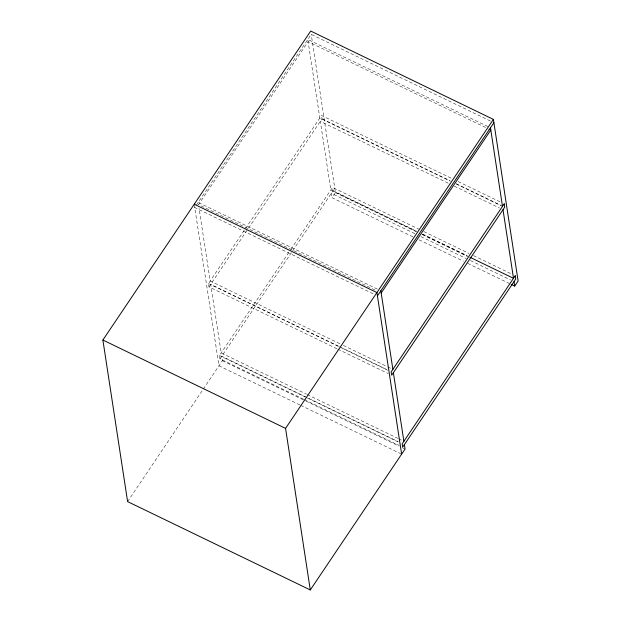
<?xml version="1.0" encoding="UTF-8"?>
<svg xmlns="http://www.w3.org/2000/svg" width="621" height="621" viewBox="0 0 621 621"><rect width="100%" height="100%" fill="white"/><g stroke="black" fill="none" stroke-linecap="round" stroke-linejoin="round"><path stroke-width="0.47" stroke-dasharray="3.1 2.33" d="M490.419 121.033L311.214 34.372L194.746 207.538L373.943 294.191M336.869 348.723L208.99 286.886L208.477 283.564L321.523 115.49L452.01 178.592M208.99 286.886L247.934 228.986M248.47 228.179L322.035 118.813L321.523 115.49M303.506 399.202L219.997 358.822L219.485 355.499L290.341 250.154M290.884 249.347L332.53 187.426L418.655 229.071M219.997 358.822L333.042 190.748L332.53 187.426M127.608 501.605L202.741 389.903M203.284 389.095L222.388 360.7L221.705 356.275L398.302 441.671M412.911 236.842L332.01 197.719L335.433 192.626L311.214 34.372M487.865 126.544L307.791 39.465L319.815 118.037L450.303 181.138M485.591 127.491L308.125 41.677L198.51 204.658L376.838 290.892M458.104 181.542L500.728 202.151M322.035 118.813L449.915 180.649M456 183.599L501.24 205.473M456.388 184.088L502.498 206.382M448.199 183.195L320.32 121.359L330.822 189.972L416.07 231.198M454.285 186.145L499.525 208.019M423.871 231.594L469.111 253.477M473.458 255.573L511.735 274.086M333.042 190.748L416.551 231.128M422.645 234.078L467.008 255.534M422.164 234.148L467.396 256.023M335.433 192.626L416.334 231.749M422.427 234.691L467.66 256.566M414.844 233.675L331.327 193.294L332.01 197.719M420.929 236.624L466.169 258.499M470.516 260.603L510.532 279.955M418.996 239.791L463.367 261.239M467.714 263.343L509.468 283.541M377.374 289.099L198.169 202.438L198.464 204.356M339.811 343.7L210.193 281.018L199.046 208.19M343.289 345.377L386.79 366.413M387.659 366.832L391.137 368.517M338.577 346.176L210.698 284.34L221.2 352.953L306.456 394.18M339.446 346.596L387.294 369.736M208.477 283.564L338.096 346.246M341.581 347.931L387.683 370.225M337.739 349.142L388.195 373.547M307.325 394.599L397.797 438.348M398.666 438.768L403.013 440.871M219.485 355.499L306.479 397.564M307.348 397.983L397.82 441.741M304.375 399.621L399.202 445.474M222.388 360.7L305.027 400.661M305.897 401.081L398.977 446.095M402.462 447.78L405.071 449.037M299.865 404.915L218.957 365.792L194.233 204.216M300.735 405.334L400.77 453.71"/><path stroke-width="0.93" d="M404.395 444.613L405.071 449.037L310.29 589.95L127.608 501.605L102.884 340.029L310.71 31.05L493.392 119.395L518.116 280.971L514.693 286.064L511.207 284.379M310.29 589.95L285.567 428.374L493.392 119.395M377.428 295.875L493.897 122.71M381.193 292.996L490.807 130.022L489.069 129.176M470.004 257.28L513.505 278.317L503.002 209.704M194.233 204.216L376.916 292.561L401.64 454.137M102.884 340.029L285.567 428.374M490.474 127.802L502.498 206.382M514.009 281.639L514.693 286.064M380.852 290.783L392.876 369.363M393.38 372.678L403.883 441.298M504.205 203.835L391.16 371.909L391.672 375.224L504.718 207.15L504.205 203.835M515.213 275.771L402.167 443.844L402.68 447.159L515.725 279.085L515.213 275.771"/></g></svg>
